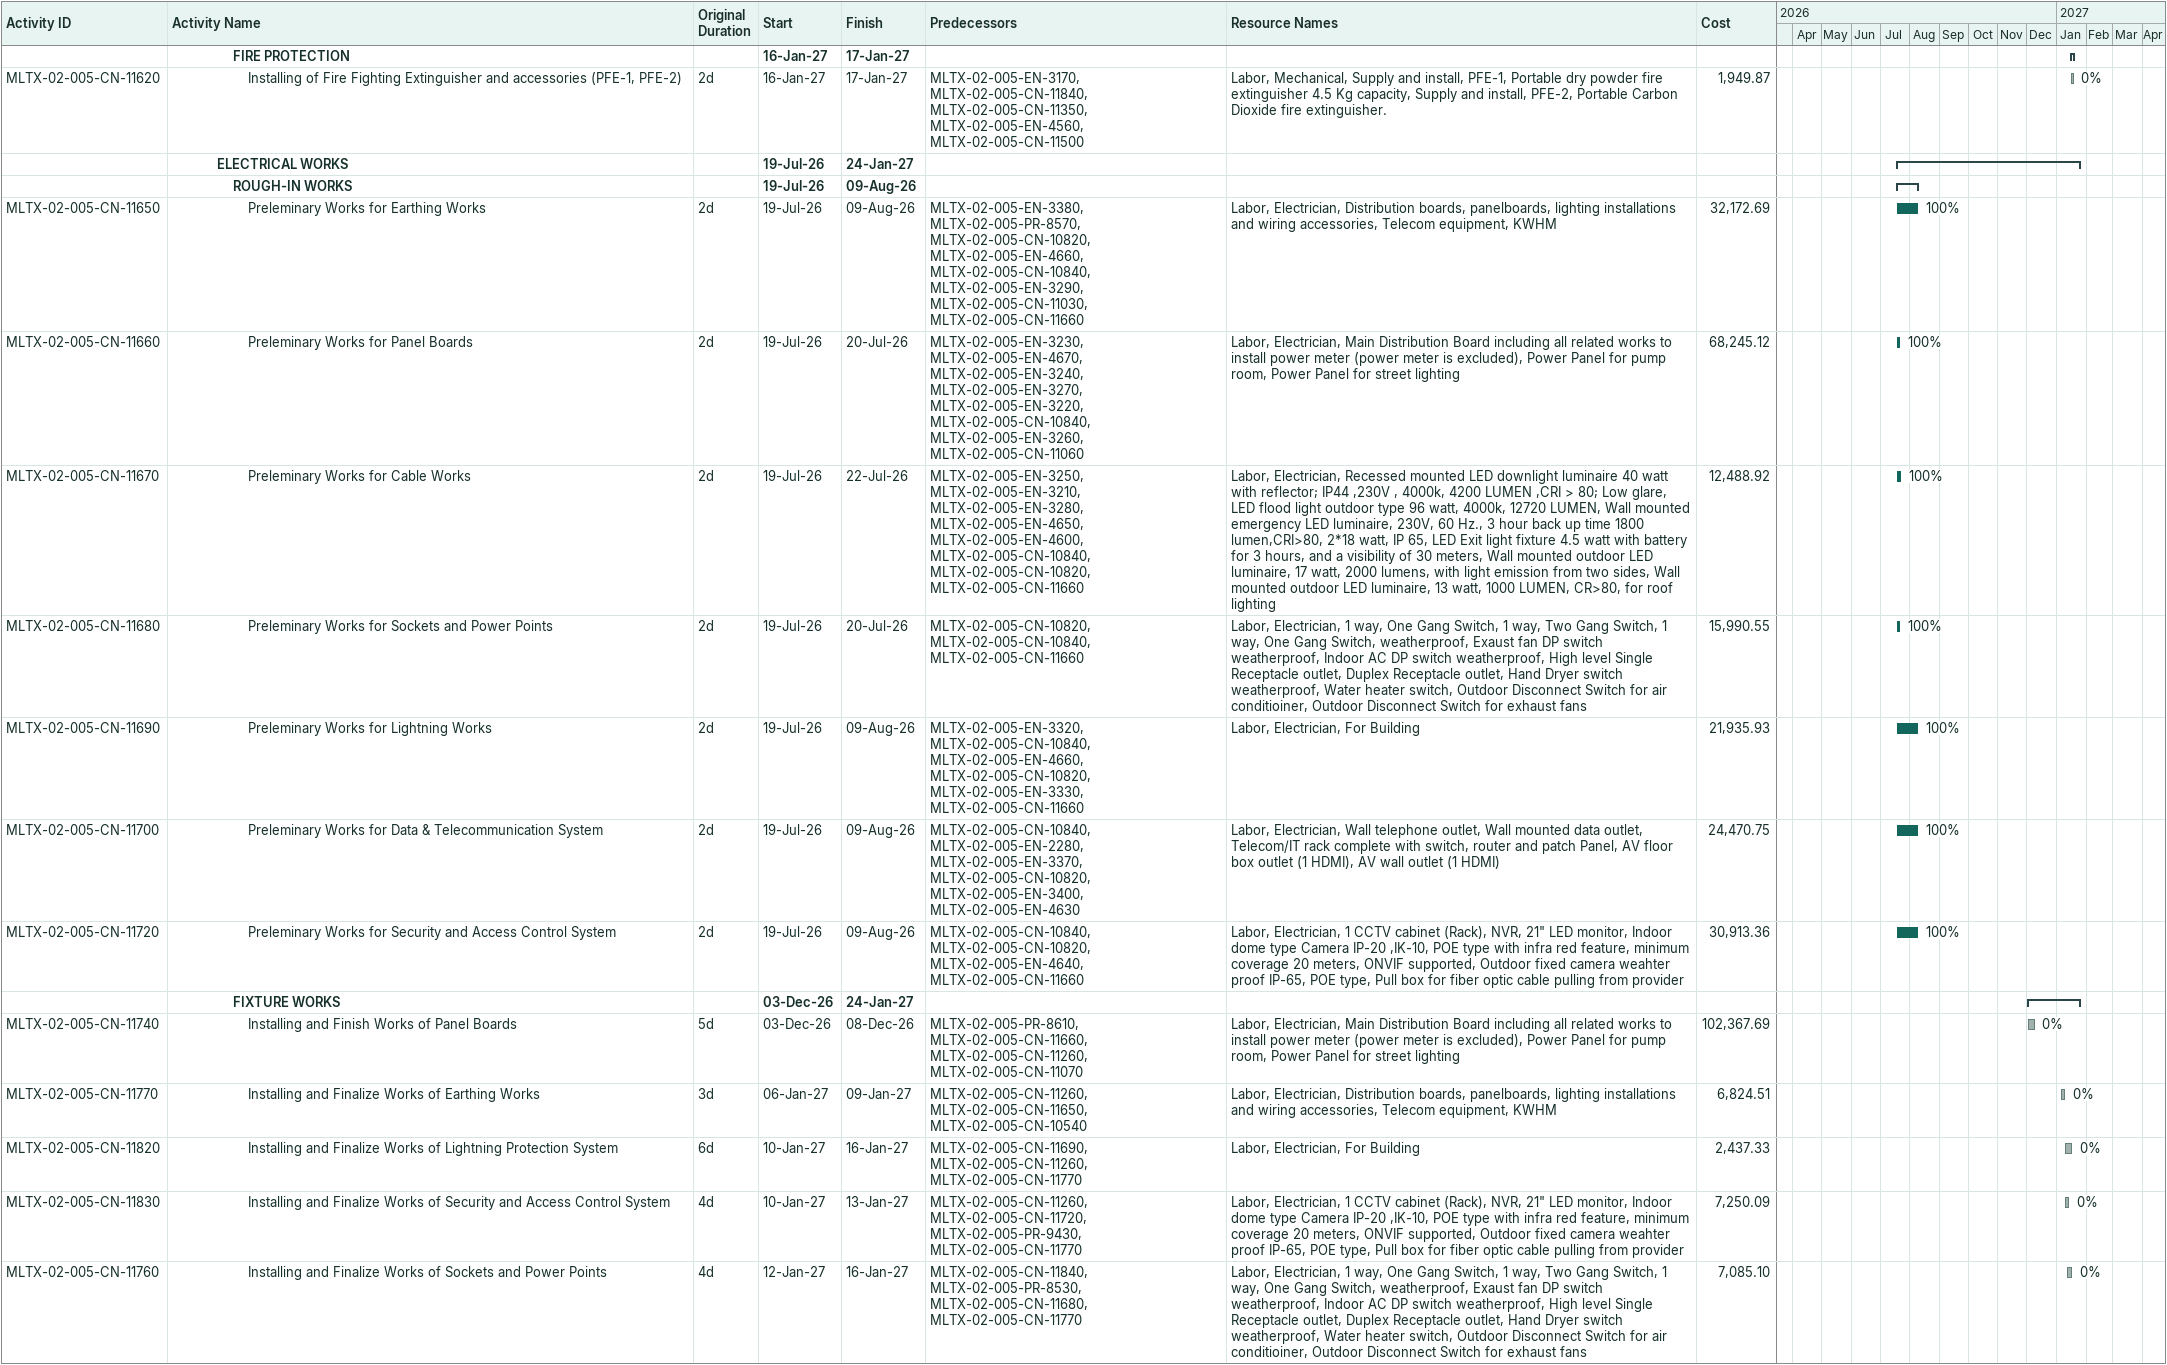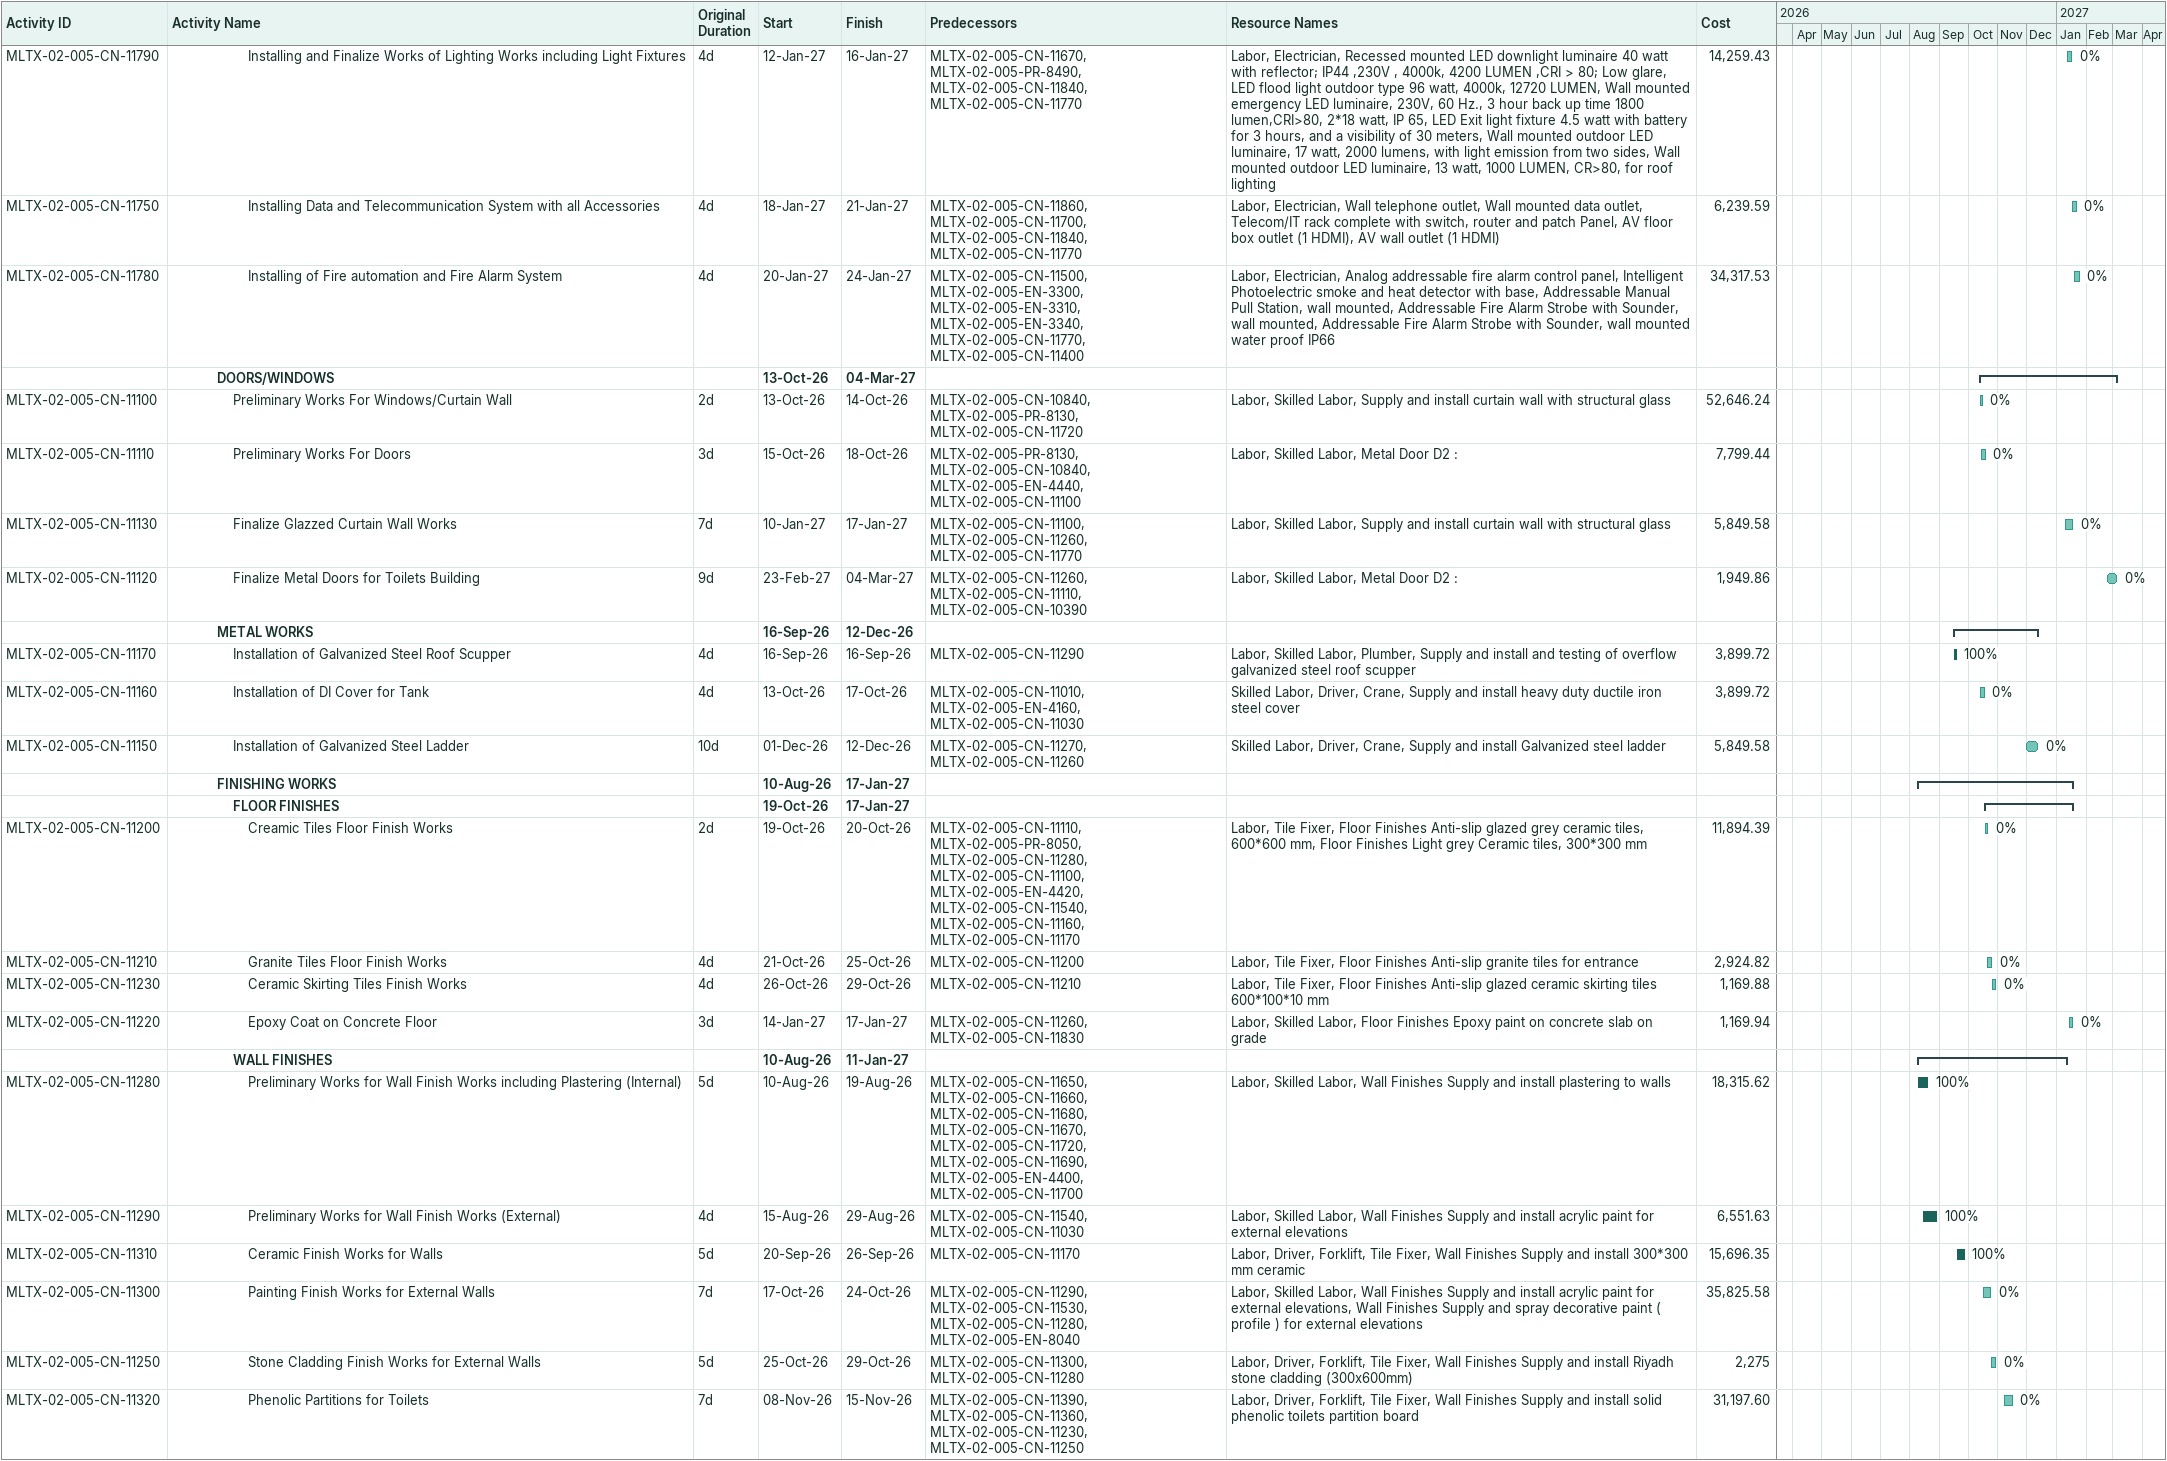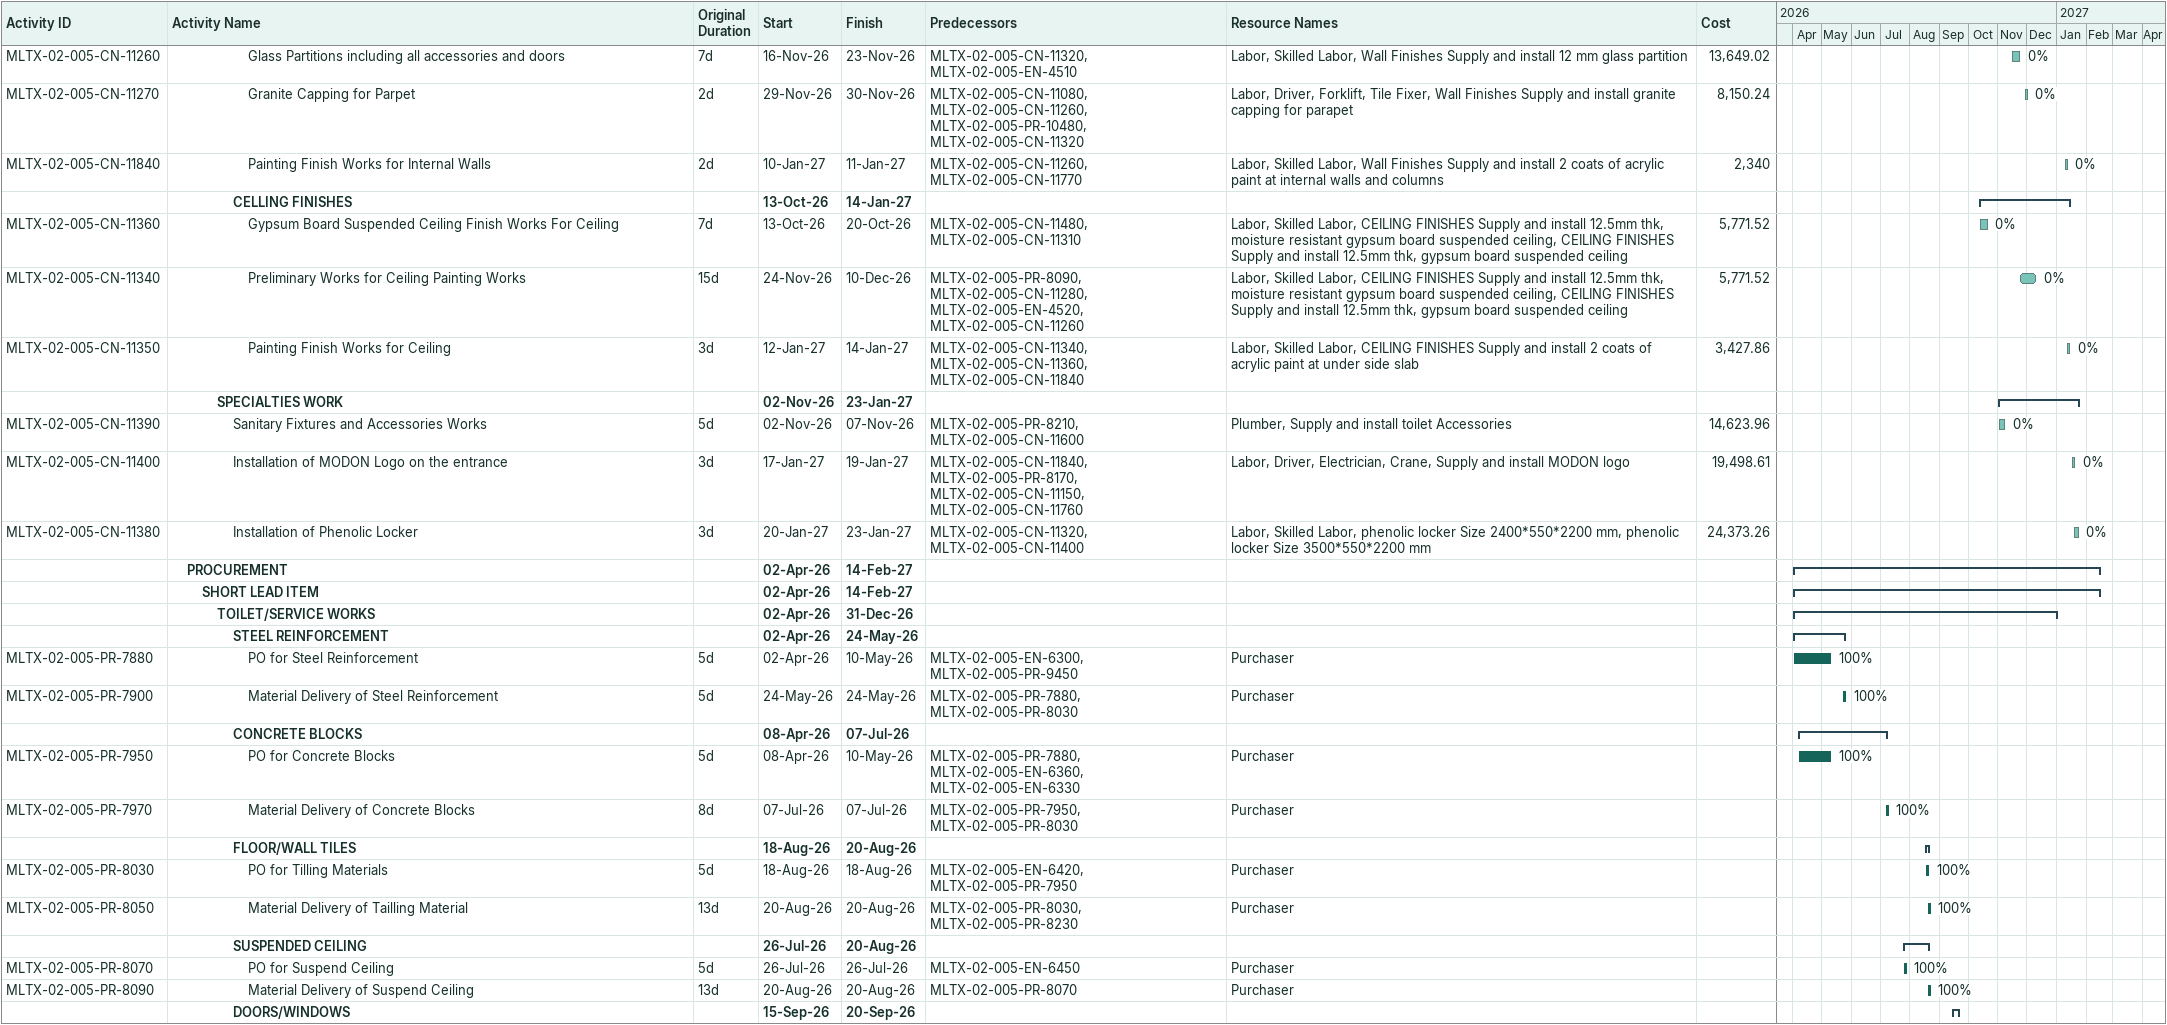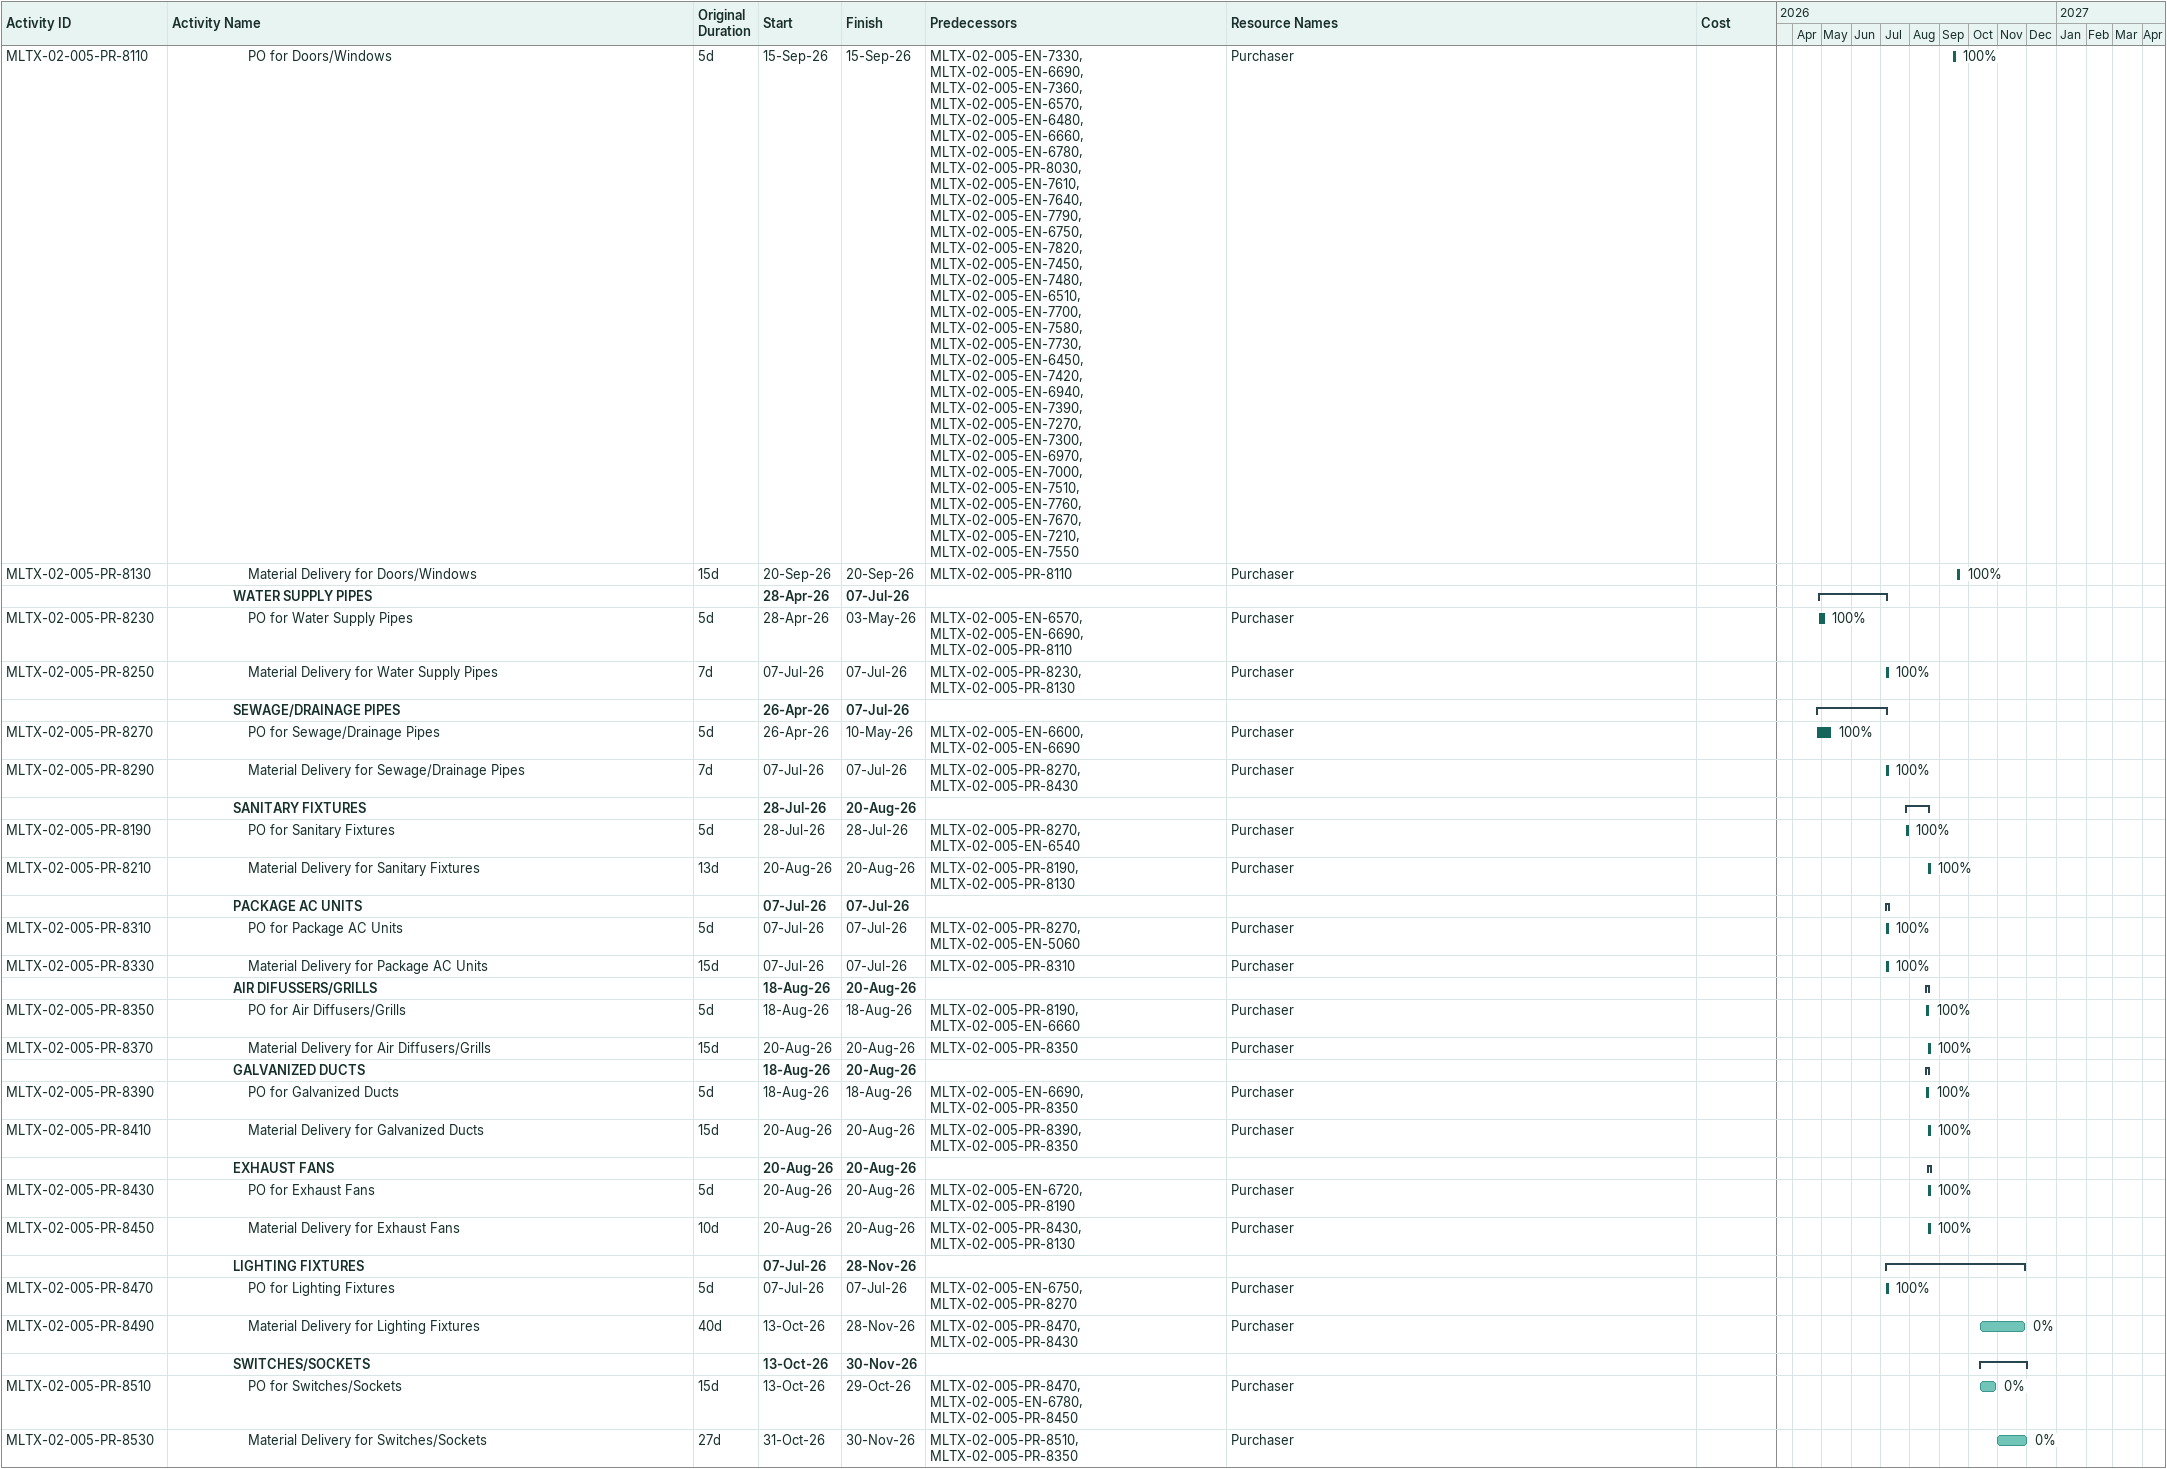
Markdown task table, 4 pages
| ID | Level | Task | Original duration | Start | Finish | Predecessors | Resources | % complete | Cost |
|---|---|---|---|---|---|---|---|---|---|
|  | 5 | **FIRE PROTECTION** |  | 2027-01-16 | 2027-01-17 |  |  |  |  |
| MLTX-02-005-CN-11620 | 6 | Installing of Fire Fighting Extinguisher and accessories (PFE-1, PFE-2) | 2d | 2027-01-16 | 2027-01-17 | MLTX-02-005-EN-3170, MLTX-02-005-CN-11840, MLTX-02-005-CN-11350, MLTX-02-005-EN-4560, MLTX-02-005-CN-11500 | Labor, Mechanical, Supply and install, PFE-1, Portable dry powder fire extinguisher 4.5 Kg capacity, Supply and install, PFE-2, Portable Carbon Dioxide fire extinguisher. | 0 | 1949.87 |
|  | 4 | **ELECTRICAL WORKS** |  | 2026-07-19 | 2027-01-24 |  |  |  |  |
|  | 5 | **ROUGH-IN WORKS** |  | 2026-07-19 | 2026-08-09 |  |  |  |  |
| MLTX-02-005-CN-11650 | 6 | Preleminary Works for Earthing Works | 2d | 2026-07-19 | 2026-08-09 | MLTX-02-005-EN-3380, MLTX-02-005-PR-8570, MLTX-02-005-CN-10820, MLTX-02-005-EN-4660, MLTX-02-005-CN-10840, MLTX-02-005-EN-3290, MLTX-02-005-CN-11030, MLTX-02-005-CN-11660 | Labor, Electrician, Distribution boards, panelboards, lighting installations and wiring accessories, Telecom equipment, KWHM | 100 | 32172.69 |
| MLTX-02-005-CN-11660 | 6 | Preleminary Works for Panel Boards | 2d | 2026-07-19 | 2026-07-20 | MLTX-02-005-EN-3230, MLTX-02-005-EN-4670, MLTX-02-005-EN-3240, MLTX-02-005-EN-3270, MLTX-02-005-EN-3220, MLTX-02-005-CN-10840, MLTX-02-005-EN-3260, MLTX-02-005-CN-11060 | Labor, Electrician, Main Distribution Board including all related works to install power meter (power meter is excluded), Power Panel for pump room, Power Panel for street lighting | 100 | 68245.12 |
| MLTX-02-005-CN-11670 | 6 | Preleminary Works for Cable Works | 2d | 2026-07-19 | 2026-07-22 | MLTX-02-005-EN-3250, MLTX-02-005-EN-3210, MLTX-02-005-EN-3280, MLTX-02-005-EN-4650, MLTX-02-005-EN-4600, MLTX-02-005-CN-10840, MLTX-02-005-CN-10820, MLTX-02-005-CN-11660 | Labor, Electrician, Recessed mounted LED downlight luminaire 40 watt with reflector; IP44 ,230V , 4000k, 4200 LUMEN ,CRI > 80; Low glare, LED flood light outdoor type 96 watt, 4000k, 12720 LUMEN, Wall mounted emergency LED luminaire, 230V, 60 Hz., 3 hour back up time 1800 lumen,CRI>80, 2*18 watt, IP 65, LED Exit light fixture 4.5 watt with battery for 3 hours, and a visibility of 30 meters, Wall mounted outdoor LED luminaire, 17 watt, 2000 lumens, with light emission from two sides, Wall mounted outdoor LED luminaire, 13 watt, 1000 LUMEN, CR>80, for roof lighting | 100 | 12488.92 |
| MLTX-02-005-CN-11680 | 6 | Preleminary Works for Sockets and Power Points | 2d | 2026-07-19 | 2026-07-20 | MLTX-02-005-CN-10820, MLTX-02-005-CN-10840, MLTX-02-005-CN-11660 | Labor, Electrician, 1 way, One Gang Switch, 1 way, Two Gang Switch, 1 way, One Gang Switch, weatherproof, Exaust fan DP switch weatherproof, Indoor AC DP switch weatherproof, High level Single Receptacle outlet, Duplex Receptacle outlet, Hand Dryer switch weatherproof, Water heater switch, Outdoor Disconnect Switch for air conditioiner, Outdoor Disconnect Switch for exhaust fans | 100 | 15990.55 |
| MLTX-02-005-CN-11690 | 6 | Preleminary Works for Lightning Works | 2d | 2026-07-19 | 2026-08-09 | MLTX-02-005-EN-3320, MLTX-02-005-CN-10840, MLTX-02-005-EN-4660, MLTX-02-005-CN-10820, MLTX-02-005-EN-3330, MLTX-02-005-CN-11660 | Labor, Electrician, For Building | 100 | 21935.93 |
| MLTX-02-005-CN-11700 | 6 | Preleminary Works for Data & Telecommunication System | 2d | 2026-07-19 | 2026-08-09 | MLTX-02-005-CN-10840, MLTX-02-005-EN-2280, MLTX-02-005-EN-3370, MLTX-02-005-CN-10820, MLTX-02-005-EN-3400, MLTX-02-005-EN-4630 | Labor, Electrician, Wall telephone outlet, Wall mounted data outlet, Telecom/IT rack complete with switch, router and patch Panel, AV floor box outlet (1 HDMI), AV wall outlet (1 HDMI) | 100 | 24470.75 |
| MLTX-02-005-CN-11720 | 6 | Preleminary Works for Security and Access Control System | 2d | 2026-07-19 | 2026-08-09 | MLTX-02-005-CN-10840, MLTX-02-005-CN-10820, MLTX-02-005-EN-4640, MLTX-02-005-CN-11660 | Labor, Electrician, 1 CCTV cabinet (Rack), NVR, 21" LED monitor, Indoor dome type Camera IP-20 ,IK-10, POE type with infra red feature, minimum coverage 20 meters, ONVIF supported, Outdoor fixed camera weahter proof IP-65, POE type, Pull box for fiber optic cable pulling from provider | 100 | 30913.36 |
|  | 5 | **FIXTURE WORKS** |  | 2026-12-03 | 2027-01-24 |  |  |  |  |
| MLTX-02-005-CN-11740 | 6 | Installing and Finish Works of Panel Boards | 5d | 2026-12-03 | 2026-12-08 | MLTX-02-005-PR-8610, MLTX-02-005-CN-11660, MLTX-02-005-CN-11260, MLTX-02-005-CN-11070 | Labor, Electrician, Main Distribution Board including all related works to install power meter (power meter is excluded), Power Panel for pump room, Power Panel for street lighting | 0 | 102367.69 |
| MLTX-02-005-CN-11770 | 6 | Installing and Finalize Works of Earthing Works | 3d | 2027-01-06 | 2027-01-09 | MLTX-02-005-CN-11260, MLTX-02-005-CN-11650, MLTX-02-005-CN-10540 | Labor, Electrician, Distribution boards, panelboards, lighting installations and wiring accessories, Telecom equipment, KWHM | 0 | 6824.51 |
| MLTX-02-005-CN-11820 | 6 | Installing and Finalize Works of Lightning Protection System | 6d | 2027-01-10 | 2027-01-16 | MLTX-02-005-CN-11690, MLTX-02-005-CN-11260, MLTX-02-005-CN-11770 | Labor, Electrician, For Building | 0 | 2437.33 |
| MLTX-02-005-CN-11830 | 6 | Installing and Finalize Works of Security and Access Control System | 4d | 2027-01-10 | 2027-01-13 | MLTX-02-005-CN-11260, MLTX-02-005-CN-11720, MLTX-02-005-PR-9430, MLTX-02-005-CN-11770 | Labor, Electrician, 1 CCTV cabinet (Rack), NVR, 21" LED monitor, Indoor dome type Camera IP-20 ,IK-10, POE type with infra red feature, minimum coverage 20 meters, ONVIF supported, Outdoor fixed camera weahter proof IP-65, POE type, Pull box for fiber optic cable pulling from provider | 0 | 7250.09 |
| MLTX-02-005-CN-11760 | 6 | Installing and Finalize Works of Sockets and Power Points | 4d | 2027-01-12 | 2027-01-16 | MLTX-02-005-CN-11840, MLTX-02-005-PR-8530, MLTX-02-005-CN-11680, MLTX-02-005-CN-11770 | Labor, Electrician, 1 way, One Gang Switch, 1 way, Two Gang Switch, 1 way, One Gang Switch, weatherproof, Exaust fan DP switch weatherproof, Indoor AC DP switch weatherproof, High level Single Receptacle outlet, Duplex Receptacle outlet, Hand Dryer switch weatherproof, Water heater switch, Outdoor Disconnect Switch for air conditioiner, Outdoor Disconnect Switch for exhaust fans | 0 | 7085.10 |
| MLTX-02-005-CN-11790 | 6 | Installing and Finalize Works of Lighting Works including Light Fixtures | 4d | 2027-01-12 | 2027-01-16 | MLTX-02-005-CN-11670, MLTX-02-005-PR-8490, MLTX-02-005-CN-11840, MLTX-02-005-CN-11770 | Labor, Electrician, Recessed mounted LED downlight luminaire 40 watt with reflector; IP44 ,230V , 4000k, 4200 LUMEN ,CRI > 80; Low glare, LED flood light outdoor type 96 watt, 4000k, 12720 LUMEN, Wall mounted emergency LED luminaire, 230V, 60 Hz., 3 hour back up time 1800 lumen,CRI>80, 2*18 watt, IP 65, LED Exit light fixture 4.5 watt with battery for 3 hours, and a visibility of 30 meters, Wall mounted outdoor LED luminaire, 17 watt, 2000 lumens, with light emission from two sides, Wall mounted outdoor LED luminaire, 13 watt, 1000 LUMEN, CR>80, for roof lighting | 0 | 14259.43 |
| MLTX-02-005-CN-11750 | 6 | Installing Data and Telecommunication System with all Accessories | 4d | 2027-01-18 | 2027-01-21 | MLTX-02-005-CN-11860, MLTX-02-005-CN-11700, MLTX-02-005-CN-11840, MLTX-02-005-CN-11770 | Labor, Electrician, Wall telephone outlet, Wall mounted data outlet, Telecom/IT rack complete with switch, router and patch Panel, AV floor box outlet (1 HDMI), AV wall outlet (1 HDMI) | 0 | 6239.59 |
| MLTX-02-005-CN-11780 | 6 | Installing of Fire automation and Fire Alarm System | 4d | 2027-01-20 | 2027-01-24 | MLTX-02-005-CN-11500, MLTX-02-005-EN-3300, MLTX-02-005-EN-3310, MLTX-02-005-EN-3340, MLTX-02-005-CN-11770, MLTX-02-005-CN-11400 | Labor, Electrician, Analog addressable fire alarm control panel, Intelligent Photoelectric smoke and heat detector with base, Addressable Manual Pull Station, wall mounted, Addressable Fire Alarm Strobe with Sounder, wall mounted, Addressable Fire Alarm Strobe with Sounder, wall mounted water proof IP66 | 0 | 34317.53 |
|  | 4 | **DOORS/WINDOWS** |  | 2026-10-13 | 2027-03-04 |  |  |  |  |
| MLTX-02-005-CN-11100 | 5 | Preliminary Works For Windows/Curtain Wall | 2d | 2026-10-13 | 2026-10-14 | MLTX-02-005-CN-10840, MLTX-02-005-PR-8130, MLTX-02-005-CN-11720 | Labor, Skilled Labor, Supply and install curtain wall with structural glass | 0 | 52646.24 |
| MLTX-02-005-CN-11110 | 5 | Preliminary Works For Doors | 3d | 2026-10-15 | 2026-10-18 | MLTX-02-005-PR-8130, MLTX-02-005-CN-10840, MLTX-02-005-EN-4440, MLTX-02-005-CN-11100 | Labor, Skilled Labor, Metal Door D2 : | 0 | 7799.44 |
| MLTX-02-005-CN-11130 | 5 | Finalize Glazzed Curtain Wall Works | 7d | 2027-01-10 | 2027-01-17 | MLTX-02-005-CN-11100, MLTX-02-005-CN-11260, MLTX-02-005-CN-11770 | Labor, Skilled Labor, Supply and install curtain wall with structural glass | 0 | 5849.58 |
| MLTX-02-005-CN-11120 | 5 | Finalize Metal Doors for Toilets Building | 9d | 2027-02-23 | 2027-03-04 | MLTX-02-005-CN-11260, MLTX-02-005-CN-11110, MLTX-02-005-CN-10390 | Labor, Skilled Labor, Metal Door D2 : | 0 | 1949.86 |
|  | 4 | **METAL WORKS** |  | 2026-09-16 | 2026-12-12 |  |  |  |  |
| MLTX-02-005-CN-11170 | 5 | Installation of Galvanized Steel Roof Scupper | 4d | 2026-09-16 | 2026-09-16 | MLTX-02-005-CN-11290 | Labor, Skilled Labor, Plumber, Supply and install and testing of overflow galvanized steel roof scupper | 100 | 3899.72 |
| MLTX-02-005-CN-11160 | 5 | Installation of DI Cover for Tank | 4d | 2026-10-13 | 2026-10-17 | MLTX-02-005-CN-11010, MLTX-02-005-EN-4160, MLTX-02-005-CN-11030 | Skilled Labor, Driver, Crane, Supply and install heavy duty ductile iron steel cover | 0 | 3899.72 |
| MLTX-02-005-CN-11150 | 5 | Installation of Galvanized Steel Ladder | 10d | 2026-12-01 | 2026-12-12 | MLTX-02-005-CN-11270, MLTX-02-005-CN-11260 | Skilled Labor, Driver, Crane, Supply and install Galvanized steel ladder | 0 | 5849.58 |
|  | 4 | **FINISHING WORKS** |  | 2026-08-10 | 2027-01-17 |  |  |  |  |
|  | 5 | **FLOOR FINISHES** |  | 2026-10-19 | 2027-01-17 |  |  |  |  |
| MLTX-02-005-CN-11200 | 6 | Creamic Tiles Floor Finish Works | 2d | 2026-10-19 | 2026-10-20 | MLTX-02-005-CN-11110, MLTX-02-005-PR-8050, MLTX-02-005-CN-11280, MLTX-02-005-CN-11100, MLTX-02-005-EN-4420, MLTX-02-005-CN-11540, MLTX-02-005-CN-11160, MLTX-02-005-CN-11170 | Labor, Tile Fixer, Floor Finishes Anti-slip glazed grey ceramic tiles, 600*600 mm, Floor Finishes Light grey Ceramic tiles, 300*300 mm | 0 | 11894.39 |
| MLTX-02-005-CN-11210 | 6 | Granite Tiles Floor Finish Works | 4d | 2026-10-21 | 2026-10-25 | MLTX-02-005-CN-11200 | Labor, Tile Fixer, Floor Finishes Anti-slip granite tiles for entrance | 0 | 2924.82 |
| MLTX-02-005-CN-11230 | 6 | Ceramic Skirting Tiles Finish Works | 4d | 2026-10-26 | 2026-10-29 | MLTX-02-005-CN-11210 | Labor, Tile Fixer, Floor Finishes Anti-slip glazed ceramic skirting tiles 600*100*10 mm | 0 | 1169.88 |
| MLTX-02-005-CN-11220 | 6 | Epoxy Coat on Concrete Floor | 3d | 2027-01-14 | 2027-01-17 | MLTX-02-005-CN-11260, MLTX-02-005-CN-11830 | Labor, Skilled Labor, Floor Finishes Epoxy paint on concrete slab on grade | 0 | 1169.94 |
|  | 5 | **WALL FINISHES** |  | 2026-08-10 | 2027-01-11 |  |  |  |  |
| MLTX-02-005-CN-11280 | 6 | Preliminary Works for Wall Finish Works including Plastering (Internal) | 5d | 2026-08-10 | 2026-08-19 | MLTX-02-005-CN-11650, MLTX-02-005-CN-11660, MLTX-02-005-CN-11680, MLTX-02-005-CN-11670, MLTX-02-005-CN-11720, MLTX-02-005-CN-11690, MLTX-02-005-EN-4400, MLTX-02-005-CN-11700 | Labor, Skilled Labor, Wall Finishes Supply and install plastering to walls | 100 | 18315.62 |
| MLTX-02-005-CN-11290 | 6 | Preliminary Works for Wall Finish Works (External) | 4d | 2026-08-15 | 2026-08-29 | MLTX-02-005-CN-11540, MLTX-02-005-CN-11030 | Labor, Skilled Labor, Wall Finishes Supply and install acrylic paint for external elevations | 100 | 6551.63 |
| MLTX-02-005-CN-11310 | 6 | Ceramic Finish Works for Walls | 5d | 2026-09-20 | 2026-09-26 | MLTX-02-005-CN-11170 | Labor, Driver, Forklift, Tile Fixer, Wall Finishes Supply and install 300*300 mm ceramic | 100 | 15696.35 |
| MLTX-02-005-CN-11300 | 6 | Painting Finish Works for External Walls | 7d | 2026-10-17 | 2026-10-24 | MLTX-02-005-CN-11290, MLTX-02-005-CN-11530, MLTX-02-005-CN-11280, MLTX-02-005-EN-8040 | Labor, Skilled Labor, Wall Finishes Supply and install acrylic paint for external elevations, Wall Finishes Supply and spray decorative paint ( profile ) for external elevations | 0 | 35825.58 |
| MLTX-02-005-CN-11250 | 6 | Stone Cladding Finish Works for External Walls | 5d | 2026-10-25 | 2026-10-29 | MLTX-02-005-CN-11300, MLTX-02-005-CN-11280 | Labor, Driver, Forklift, Tile Fixer, Wall Finishes Supply and install Riyadh stone cladding (300x600mm) | 0 | 2275 |
| MLTX-02-005-CN-11320 | 6 | Phenolic Partitions for Toilets | 7d | 2026-11-08 | 2026-11-15 | MLTX-02-005-CN-11390, MLTX-02-005-CN-11360, MLTX-02-005-CN-11230, MLTX-02-005-CN-11250 | Labor, Driver, Forklift, Tile Fixer, Wall Finishes Supply and install solid phenolic toilets partition board | 0 | 31197.60 |
| MLTX-02-005-CN-11260 | 6 | Glass Partitions including all accessories and doors | 7d | 2026-11-16 | 2026-11-23 | MLTX-02-005-CN-11320, MLTX-02-005-EN-4510 | Labor, Skilled Labor, Wall Finishes Supply and install 12 mm glass partition | 0 | 13649.02 |
| MLTX-02-005-CN-11270 | 6 | Granite Capping for Parpet | 2d | 2026-11-29 | 2026-11-30 | MLTX-02-005-CN-11080, MLTX-02-005-CN-11260, MLTX-02-005-PR-10480, MLTX-02-005-CN-11320 | Labor, Driver, Forklift, Tile Fixer, Wall Finishes Supply and install granite capping for parapet | 0 | 8150.24 |
| MLTX-02-005-CN-11840 | 6 | Painting Finish Works for Internal Walls | 2d | 2027-01-10 | 2027-01-11 | MLTX-02-005-CN-11260, MLTX-02-005-CN-11770 | Labor, Skilled Labor, Wall Finishes Supply and install 2 coats of acrylic paint at internal walls and columns | 0 | 2340 |
|  | 5 | **CELLING FINISHES** |  | 2026-10-13 | 2027-01-14 |  |  |  |  |
| MLTX-02-005-CN-11360 | 6 | Gypsum Board Suspended Ceiling Finish Works For Ceiling | 7d | 2026-10-13 | 2026-10-20 | MLTX-02-005-CN-11480, MLTX-02-005-CN-11310 | Labor, Skilled Labor, CEILING FINISHES Supply and install 12.5mm thk, moisture resistant gypsum board suspended ceiling, CEILING FINISHES Supply and install 12.5mm thk, gypsum board suspended ceiling | 0 | 5771.52 |
| MLTX-02-005-CN-11340 | 6 | Preliminary Works for Ceiling Painting Works | 15d | 2026-11-24 | 2026-12-10 | MLTX-02-005-PR-8090, MLTX-02-005-CN-11280, MLTX-02-005-EN-4520, MLTX-02-005-CN-11260 | Labor, Skilled Labor, CEILING FINISHES Supply and install 12.5mm thk, moisture resistant gypsum board suspended ceiling, CEILING FINISHES Supply and install 12.5mm thk, gypsum board suspended ceiling | 0 | 5771.52 |
| MLTX-02-005-CN-11350 | 6 | Painting Finish Works for Ceiling | 3d | 2027-01-12 | 2027-01-14 | MLTX-02-005-CN-11340, MLTX-02-005-CN-11360, MLTX-02-005-CN-11840 | Labor, Skilled Labor, CEILING FINISHES Supply and install 2 coats of acrylic paint at under side slab | 0 | 3427.86 |
|  | 4 | **SPECIALTIES WORK** |  | 2026-11-02 | 2027-01-23 |  |  |  |  |
| MLTX-02-005-CN-11390 | 5 | Sanitary Fixtures and Accessories Works | 5d | 2026-11-02 | 2026-11-07 | MLTX-02-005-PR-8210, MLTX-02-005-CN-11600 | Plumber, Supply and install toilet Accessories | 0 | 14623.96 |
| MLTX-02-005-CN-11400 | 5 | Installation of MODON Logo on the entrance | 3d | 2027-01-17 | 2027-01-19 | MLTX-02-005-CN-11840, MLTX-02-005-PR-8170, MLTX-02-005-CN-11150, MLTX-02-005-CN-11760 | Labor, Driver, Electrician, Crane, Supply and install MODON logo | 0 | 19498.61 |
| MLTX-02-005-CN-11380 | 5 | Installation of Phenolic Locker | 3d | 2027-01-20 | 2027-01-23 | MLTX-02-005-CN-11320, MLTX-02-005-CN-11400 | Labor, Skilled Labor, phenolic locker Size 2400*550*2200 mm, phenolic locker Size 3500*550*2200 mm | 0 | 24373.26 |
|  | 2 | **PROCUREMENT** |  | 2026-04-02 | 2027-02-14 |  |  |  |  |
|  | 3 | **SHORT LEAD ITEM** |  | 2026-04-02 | 2027-02-14 |  |  |  |  |
|  | 4 | **TOILET/SERVICE WORKS** |  | 2026-04-02 | 2026-12-31 |  |  |  |  |
|  | 5 | **STEEL REINFORCEMENT** |  | 2026-04-02 | 2026-05-24 |  |  |  |  |
| MLTX-02-005-PR-7880 | 6 | PO for Steel Reinforcement | 5d | 2026-04-02 | 2026-05-10 | MLTX-02-005-EN-6300, MLTX-02-005-PR-9450 | Purchaser | 100 |  |
| MLTX-02-005-PR-7900 | 6 | Material Delivery of Steel Reinforcement | 5d | 2026-05-24 | 2026-05-24 | MLTX-02-005-PR-7880, MLTX-02-005-PR-8030 | Purchaser | 100 |  |
|  | 5 | **CONCRETE BLOCKS** |  | 2026-04-08 | 2026-07-07 |  |  |  |  |
| MLTX-02-005-PR-7950 | 6 | PO for Concrete Blocks | 5d | 2026-04-08 | 2026-05-10 | MLTX-02-005-PR-7880, MLTX-02-005-EN-6360, MLTX-02-005-EN-6330 | Purchaser | 100 |  |
| MLTX-02-005-PR-7970 | 6 | Material Delivery of Concrete Blocks | 8d | 2026-07-07 | 2026-07-07 | MLTX-02-005-PR-7950, MLTX-02-005-PR-8030 | Purchaser | 100 |  |
|  | 5 | **FLOOR/WALL TILES** |  | 2026-08-18 | 2026-08-20 |  |  |  |  |
| MLTX-02-005-PR-8030 | 6 | PO for Tilling Materials | 5d | 2026-08-18 | 2026-08-18 | MLTX-02-005-EN-6420, MLTX-02-005-PR-7950 | Purchaser | 100 |  |
| MLTX-02-005-PR-8050 | 6 | Material Delivery of Tailling Material | 13d | 2026-08-20 | 2026-08-20 | MLTX-02-005-PR-8030, MLTX-02-005-PR-8230 | Purchaser | 100 |  |
|  | 5 | **SUSPENDED CEILING** |  | 2026-07-26 | 2026-08-20 |  |  |  |  |
| MLTX-02-005-PR-8070 | 6 | PO for Suspend Ceiling | 5d | 2026-07-26 | 2026-07-26 | MLTX-02-005-EN-6450 | Purchaser | 100 |  |
| MLTX-02-005-PR-8090 | 6 | Material Delivery of Suspend Ceiling | 13d | 2026-08-20 | 2026-08-20 | MLTX-02-005-PR-8070 | Purchaser | 100 |  |
|  | 5 | **DOORS/WINDOWS** |  | 2026-09-15 | 2026-09-20 |  |  |  |  |
| MLTX-02-005-PR-8110 | 6 | PO for Doors/Windows | 5d | 2026-09-15 | 2026-09-15 | MLTX-02-005-EN-7330, MLTX-02-005-EN-6690, MLTX-02-005-EN-7360, MLTX-02-005-EN-6570, MLTX-02-005-EN-6480, MLTX-02-005-EN-6660, MLTX-02-005-EN-6780, MLTX-02-005-PR-8030, MLTX-02-005-EN-7610, MLTX-02-005-EN-7640, MLTX-02-005-EN-7790, MLTX-02-005-EN-6750, MLTX-02-005-EN-7820, MLTX-02-005-EN-7450, MLTX-02-005-EN-7480, MLTX-02-005-EN-6510, MLTX-02-005-EN-7700, MLTX-02-005-EN-7580, MLTX-02-005-EN-7730, MLTX-02-005-EN-6450, MLTX-02-005-EN-7420, MLTX-02-005-EN-6940, MLTX-02-005-EN-7390, MLTX-02-005-EN-7270, MLTX-02-005-EN-7300, MLTX-02-005-EN-6970, MLTX-02-005-EN-7000, MLTX-02-005-EN-7510, MLTX-02-005-EN-7760, MLTX-02-005-EN-7670, MLTX-02-005-EN-7210, MLTX-02-005-EN-7550 | Purchaser | 100 |  |
| MLTX-02-005-PR-8130 | 6 | Material Delivery for Doors/Windows | 15d | 2026-09-20 | 2026-09-20 | MLTX-02-005-PR-8110 | Purchaser | 100 |  |
|  | 5 | **WATER SUPPLY PIPES** |  | 2026-04-28 | 2026-07-07 |  |  |  |  |
| MLTX-02-005-PR-8230 | 6 | PO for Water Supply Pipes | 5d | 2026-04-28 | 2026-05-03 | MLTX-02-005-EN-6570, MLTX-02-005-EN-6690, MLTX-02-005-PR-8110 | Purchaser | 100 |  |
| MLTX-02-005-PR-8250 | 6 | Material Delivery for Water Supply Pipes | 7d | 2026-07-07 | 2026-07-07 | MLTX-02-005-PR-8230, MLTX-02-005-PR-8130 | Purchaser | 100 |  |
|  | 5 | **SEWAGE/DRAINAGE PIPES** |  | 2026-04-26 | 2026-07-07 |  |  |  |  |
| MLTX-02-005-PR-8270 | 6 | PO for Sewage/Drainage Pipes | 5d | 2026-04-26 | 2026-05-10 | MLTX-02-005-EN-6600, MLTX-02-005-EN-6690 | Purchaser | 100 |  |
| MLTX-02-005-PR-8290 | 6 | Material Delivery for Sewage/Drainage Pipes | 7d | 2026-07-07 | 2026-07-07 | MLTX-02-005-PR-8270, MLTX-02-005-PR-8430 | Purchaser | 100 |  |
|  | 5 | **SANITARY FIXTURES** |  | 2026-07-28 | 2026-08-20 |  |  |  |  |
| MLTX-02-005-PR-8190 | 6 | PO for Sanitary Fixtures | 5d | 2026-07-28 | 2026-07-28 | MLTX-02-005-PR-8270, MLTX-02-005-EN-6540 | Purchaser | 100 |  |
| MLTX-02-005-PR-8210 | 6 | Material Delivery for Sanitary Fixtures | 13d | 2026-08-20 | 2026-08-20 | MLTX-02-005-PR-8190, MLTX-02-005-PR-8130 | Purchaser | 100 |  |
|  | 5 | **PACKAGE AC UNITS** |  | 2026-07-07 | 2026-07-07 |  |  |  |  |
| MLTX-02-005-PR-8310 | 6 | PO for Package AC Units | 5d | 2026-07-07 | 2026-07-07 | MLTX-02-005-PR-8270, MLTX-02-005-EN-5060 | Purchaser | 100 |  |
| MLTX-02-005-PR-8330 | 6 | Material Delivery for Package AC Units | 15d | 2026-07-07 | 2026-07-07 | MLTX-02-005-PR-8310 | Purchaser | 100 |  |
|  | 5 | **AIR DIFUSSERS/GRILLS** |  | 2026-08-18 | 2026-08-20 |  |  |  |  |
| MLTX-02-005-PR-8350 | 6 | PO for Air Diffusers/Grills | 5d | 2026-08-18 | 2026-08-18 | MLTX-02-005-PR-8190, MLTX-02-005-EN-6660 | Purchaser | 100 |  |
| MLTX-02-005-PR-8370 | 6 | Material Delivery for Air Diffusers/Grills | 15d | 2026-08-20 | 2026-08-20 | MLTX-02-005-PR-8350 | Purchaser | 100 |  |
|  | 5 | **GALVANIZED DUCTS** |  | 2026-08-18 | 2026-08-20 |  |  |  |  |
| MLTX-02-005-PR-8390 | 6 | PO for Galvanized Ducts | 5d | 2026-08-18 | 2026-08-18 | MLTX-02-005-EN-6690, MLTX-02-005-PR-8350 | Purchaser | 100 |  |
| MLTX-02-005-PR-8410 | 6 | Material Delivery for Galvanized Ducts | 15d | 2026-08-20 | 2026-08-20 | MLTX-02-005-PR-8390, MLTX-02-005-PR-8350 | Purchaser | 100 |  |
|  | 5 | **EXHAUST FANS** |  | 2026-08-20 | 2026-08-20 |  |  |  |  |
| MLTX-02-005-PR-8430 | 6 | PO for Exhaust Fans | 5d | 2026-08-20 | 2026-08-20 | MLTX-02-005-EN-6720, MLTX-02-005-PR-8190 | Purchaser | 100 |  |
| MLTX-02-005-PR-8450 | 6 | Material Delivery for Exhaust Fans | 10d | 2026-08-20 | 2026-08-20 | MLTX-02-005-PR-8430, MLTX-02-005-PR-8130 | Purchaser | 100 |  |
|  | 5 | **LIGHTING FIXTURES** |  | 2026-07-07 | 2026-11-28 |  |  |  |  |
| MLTX-02-005-PR-8470 | 6 | PO for Lighting Fixtures | 5d | 2026-07-07 | 2026-07-07 | MLTX-02-005-EN-6750, MLTX-02-005-PR-8270 | Purchaser | 100 |  |
| MLTX-02-005-PR-8490 | 6 | Material Delivery for Lighting Fixtures | 40d | 2026-10-13 | 2026-11-28 | MLTX-02-005-PR-8470, MLTX-02-005-PR-8430 | Purchaser | 0 |  |
|  | 5 | **SWITCHES/SOCKETS** |  | 2026-10-13 | 2026-11-30 |  |  |  |  |
| MLTX-02-005-PR-8510 | 6 | PO for Switches/Sockets | 15d | 2026-10-13 | 2026-10-29 | MLTX-02-005-PR-8470, MLTX-02-005-EN-6780, MLTX-02-005-PR-8450 | Purchaser | 0 |  |
| MLTX-02-005-PR-8530 | 6 | Material Delivery for Switches/Sockets | 27d | 2026-10-31 | 2026-11-30 | MLTX-02-005-PR-8510, MLTX-02-005-PR-8350 | Purchaser | 0 |  |
